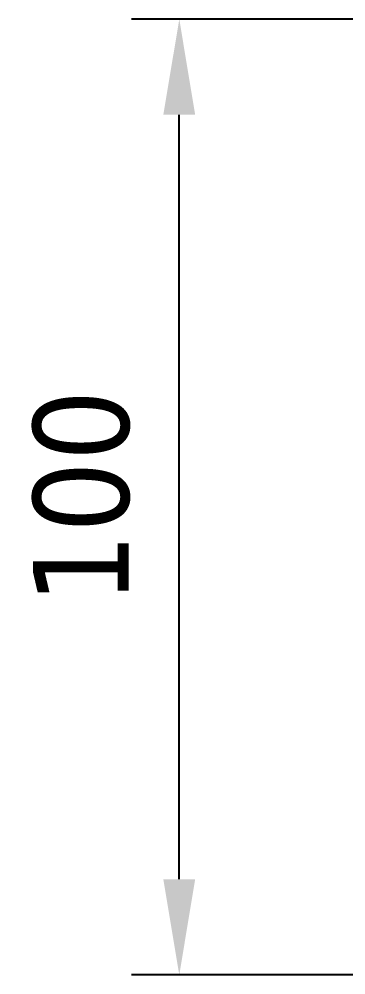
# Model space of a CAD drawing. Header units: millimetres. Extents: x -20000 to 230000, y -17405 to 24510.
# Drawn here: x 34593.4 to 34627.7, y -5006.3 to -4906.3 of the extents above; entities that cross this region are included whole.
import ezdxf

# ---------------------------------------------------------------- set-up
doc = ezdxf.new("R2010")
doc.units = ezdxf.units.MM
doc.header["$PDMODE"] = 35
doc.header["$PDSIZE"] = 0.5
doc.layers.get('Defpoints').update_dxf_attribs({"true_color": 0xc2a584})
doc.layers.add('1 - Cotation', color=32, linetype='Continuous', lineweight=13)
doc.styles.add('Texte Poralu', font='tahomabd.ttf')
doc.dimstyles.new('30 - 1000', dxfattribs={"dimtxt": 10, "dimasz": 10, "dimexe": 5, "dimexo": 2.5, "dimgap": 5, "dimtad": 1, "dimdec": 1, "dimtxsty": 'Texte Poralu', "dimcen": 5, "dimazin": 0, "dimtfac": 1, "dimtdec": 1, "dimtmove": 0, "dimatfit": 3, "dimfxl": 1, "dimarcsym": 0})

# ---------------------------------------------------------------- blocks, each defined once
blk = doc.blocks.new('*D1000')
at = {"layer": '1 - Cotation', "color": 0, "lineweight": -2, "transparency": 16777216}
for p, q in [((34947.5, -4906.27), (34605.21, -4906.27)), ((34610.21, -4996.27), (34610.21, -4916.27)), ((34633.5, -5006.27), (34605.21, -5006.27))]:
    blk.add_line(p, q, dxfattribs=at)
at = {"layer": '1 - Cotation', "color": 0, "transparency": 16777216}
for points in [[(34608.54, -4916.27), (34611.87, -4916.27), (34610.21, -4906.27)], [(34608.54, -4996.27), (34611.87, -4996.27), (34610.21, -5006.27)]]:
    blk.add_solid(points, dxfattribs=at)
at = {"layer": 'Defpoints', "color": 0, "transparency": 16777216}
for p in [(34610.21, -4906.27), (34950, -4906.27), (34636, -5006.27)]:
    blk.add_point(p, dxfattribs=at)
at = {"layer": '1 - Cotation', "color": 0, "transparency": 16777216, "insert": (34600, -4956.27), "char_height": 10, "attachment_point": 5, "rotation": 90, "style": 'Texte Poralu'}
blk.add_mtext('100', dxfattribs=at)

msp = doc.modelspace()

# ---------------------------------------------------------------- dimensions: what is measured, and where the dimension line sits
at = {"layer": '1 - Cotation'}
dim = msp.add_linear_dim(base=(34610.21, -4906.27), p1=(34636, -5006.27), p2=(34950, -4906.27), angle=90, dimstyle='30 - 1000', dxfattribs=at)
dim.commit()
dim.dimension.update_dxf_attribs({"geometry": '*D1000', "text_midpoint": (34600, -4956.27)})

doc.saveas('drawing.dxf')
